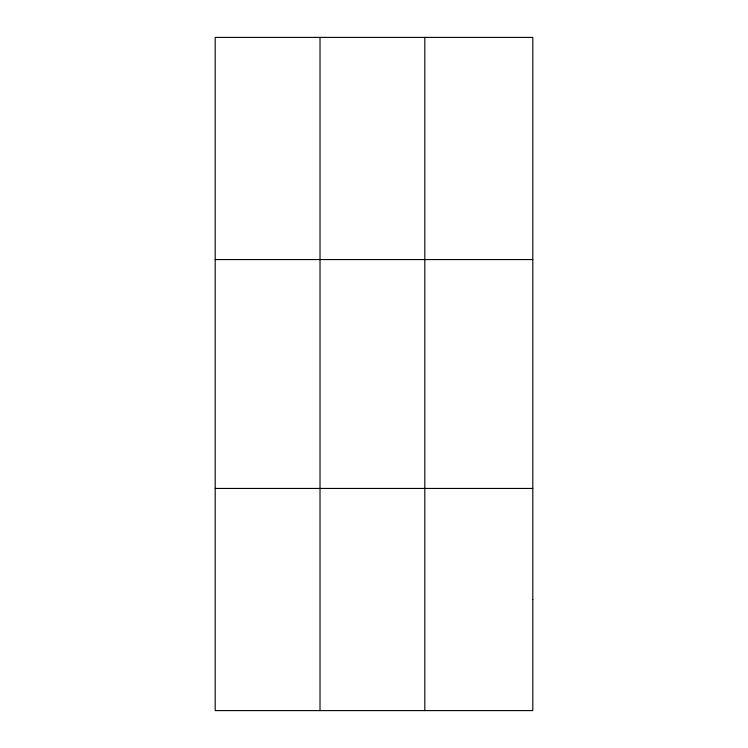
<?xml version="1.0" encoding="UTF-8"?>
<svg xmlns="http://www.w3.org/2000/svg" width="748" height="748" viewBox="0 0 748 748"><rect width="100%" height="100%" fill="white"/><g stroke="black" fill="none" stroke-linecap="round" stroke-linejoin="round"><path stroke-width="1.12" d="M320.013 710.6L320.013 37.4M424.817 710.6L424.817 37.4M215.2 259.556L532.8 259.556M215.2 488.444L532.8 488.444M532.8 599.522L532.8 710.6L215.2 710.6L215.2 37.4L532.8 37.4L532.8 599.522"/></g></svg>
